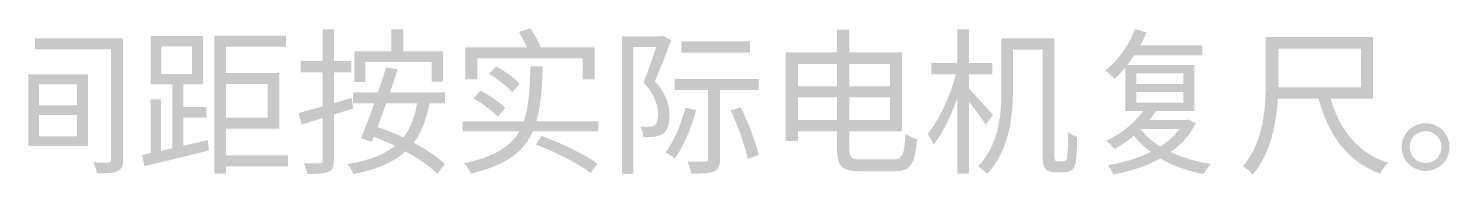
# Model space of a CAD drawing. Header units: millimetres. Extents: x -4600 to 229000, y -4300 to 19460.
# Drawn here: x 180008 to 182597, y 12491 to 12758 of the extents above; entities that cross this region are included whole.
import ezdxf

# ---------------------------------------------------------------- set-up
doc = ezdxf.new("R2010")
doc.units = ezdxf.units.MM
doc.header["$LTSCALE"] = 100
doc.layers.add('R2-LEGEND', color=7, linetype='Continuous', lineweight=18)

# ---------------------------------------------------------------- blocks, each defined once
blk = doc.blocks.new('A05_SHEET')
at = {"layer": 'R2-LEGEND'}
h = blk.add_hatch(color=256, dxfattribs=at)
edge = h.paths.add_edge_path()
edge.add_line((20019.8, 12739.6), (20019.8, 12719.3))
edge.add_line((20019.8, 12719.3), (20158.5, 12719.3))
edge.add_line((20158.5, 12719.3), (20158.5, 12518.2))
edge.add_spline(control_points=[(20158.5, 12518.2), (20158.5, 12514.4), (20157.3, 12513.3), (20153.6, 12513)], knot_values=[0, 0, 0, 0, 1, 1, 1, 1], degree=3, periodic=0)
edge.add_spline(control_points=[(20153.6, 12513), (20149.9, 12513), (20138.1, 12512.7), (20126.1, 12513.3)], knot_values=[0, 0, 0, 0, 1, 1, 1, 1], degree=3, periodic=0)
edge.add_spline(control_points=[(20126.1, 12513.3), (20129, 12507.8), (20131.8, 12498.7), (20133, 12493.5)], knot_values=[0, 0, 0, 0, 1, 1, 1, 1], degree=3, periodic=0)
edge.add_spline(control_points=[(20133, 12493.5), (20150.5, 12493.5), (20162.8, 12493.5), (20170.5, 12497)], knot_values=[0, 0, 0, 0, 1, 1, 1, 1], degree=3, periodic=0)
edge.add_spline(control_points=[(20170.5, 12497), (20178, 12500.7), (20180.5, 12506.1), (20180.5, 12518.2)], knot_values=[0, 0, 0, 0, 1, 1, 1, 1], degree=3, periodic=0)
edge.add_line((20180.5, 12518.2), (20180.5, 12739.6))
edge.add_line((20180.5, 12739.6), (20019.8, 12739.6))
h.paths.add_polyline_path([(20008.1, 12673.7), (20008.1, 12543.1), (20116.6, 12543.1), (20116.6, 12673.7), (20008.1, 12673.7)], flags=0)
h.paths.add_polyline_path([(20027.5, 12599.5), (20096.3, 12599.5), (20096.3, 12560.8), (20027.5, 12560.8), (20027.5, 12599.5)], flags=0)
h.paths.add_polyline_path([(20027.5, 12655.7), (20096.3, 12655.7), (20096.3, 12617.6), (20027.5, 12617.6), (20027.5, 12655.7)], flags=0)
h = blk.add_hatch(color=256, dxfattribs=at)
edge = h.paths.add_edge_path()
edge.add_line((20215.2, 12527), (20219.2, 12506.1))
edge.add_spline(control_points=[(20219.2, 12506.1), (20251, 12513.9), (20295.1, 12524.5), (20336.7, 12534.8)], knot_values=[0, 0, 0, 0, 1, 1, 1, 1], degree=3, periodic=0)
edge.add_line((20336.7, 12534.8), (20334.7, 12554))
edge.add_line((20334.7, 12554), (20290, 12543.4))
edge.add_line((20290, 12543.4), (20290, 12594.9))
edge.add_line((20290, 12594.9), (20332.1, 12594.9))
edge.add_line((20332.1, 12594.9), (20332.1, 12614.1))
edge.add_line((20332.1, 12614.1), (20290, 12614.1))
edge.add_line((20290, 12614.1), (20290, 12655.4))
edge.add_line((20290, 12655.4), (20326.1, 12655.4))
edge.add_line((20326.1, 12655.4), (20326.1, 12743.6))
edge.add_line((20326.1, 12743.6), (20231, 12743.6))
edge.add_line((20231, 12743.6), (20231, 12655.4))
edge.add_line((20231, 12655.4), (20270.5, 12655.4))
edge.add_line((20270.5, 12655.4), (20270.5, 12539.1))
edge.add_line((20270.5, 12539.1), (20249.3, 12534.2))
edge.add_line((20249.3, 12534.2), (20249.3, 12628.5))
edge.add_line((20249.3, 12628.5), (20231, 12628.5))
edge.add_line((20231, 12628.5), (20231, 12530.2))
edge.add_line((20231, 12530.2), (20215.2, 12527))
h.paths.add_polyline_path([(20250.2, 12724.7), (20306, 12724.7), (20306, 12674.3), (20250.2, 12674.3), (20250.2, 12724.7)], flags=0)
h = blk.add_hatch(color=256, dxfattribs=at)
h.paths.add_polyline_path([(20346.7, 12744.2), (20346.7, 12492.4), (20367.9, 12492.4), (20367.9, 12505.8), (20481.1, 12505.8), (20481.1, 12526.2), (20367.9, 12526.2), (20367.9, 12574.6), (20465, 12574.6), (20465, 12676.3), (20367.9, 12676.3), (20367.9, 12724.1), (20477.3, 12724.1), (20477.3, 12744.2), (20346.7, 12744.2)])
h.paths.add_polyline_path([(20367.9, 12656.2), (20444.1, 12656.2), (20444.1, 12594.6), (20367.9, 12594.6), (20367.9, 12656.2)], flags=0)
h = blk.add_hatch(color=256, dxfattribs=at)
edge = h.paths.add_edge_path()
edge.add_line((20543.8, 12755.7), (20543.8, 12698.1))
edge.add_line((20543.8, 12698.1), (20504, 12698.1))
edge.add_line((20504, 12698.1), (20504, 12677.7))
edge.add_line((20504, 12677.7), (20543.8, 12677.7))
edge.add_line((20543.8, 12677.7), (20543.8, 12615.3))
edge.add_line((20543.8, 12615.3), (20500, 12603.2))
edge.add_line((20500, 12603.2), (20506, 12582.3))
edge.add_line((20506, 12582.3), (20543.8, 12594.1))
edge.add_line((20543.8, 12594.1), (20543.8, 12517))
edge.add_spline(control_points=[(20543.8, 12517), (20543.8, 12512.7), (20542.1, 12511.6), (20538.4, 12511.6)], knot_values=[0, 0, 0, 0, 1, 1, 1, 1], degree=3, periodic=0)
edge.add_spline(control_points=[(20538.4, 12511.6), (20534.6, 12511.3), (20522.9, 12511.3), (20509.7, 12511.6)], knot_values=[0, 0, 0, 0, 1, 1, 1, 1], degree=3, periodic=0)
edge.add_spline(control_points=[(20509.7, 12511.6), (20512.6, 12505.8), (20515.4, 12497.2), (20516.3, 12492.1)], knot_values=[0, 0, 0, 0, 1, 1, 1, 1], degree=3, periodic=0)
edge.add_spline(control_points=[(20516.3, 12492.1), (20535.2, 12492.1), (20547, 12492.7), (20554.4, 12495.8)], knot_values=[0, 0, 0, 0, 1, 1, 1, 1], degree=3, periodic=0)
edge.add_spline(control_points=[(20554.4, 12495.8), (20561.9, 12499.2), (20564.4, 12505), (20564.4, 12517)], knot_values=[0, 0, 0, 0, 1, 1, 1, 1], degree=3, periodic=0)
edge.add_line((20564.4, 12517), (20564.4, 12600.4))
edge.add_line((20564.4, 12600.4), (20599.7, 12611.5))
edge.add_line((20599.7, 12611.5), (20596.8, 12630.7))
edge.add_line((20596.8, 12630.7), (20564.4, 12621.3))
edge.add_line((20564.4, 12621.3), (20564.4, 12677.7))
edge.add_line((20564.4, 12677.7), (20596.5, 12677.7))
edge.add_line((20596.5, 12677.7), (20596.5, 12698.1))
edge.add_line((20596.5, 12698.1), (20564.4, 12698.1))
edge.add_line((20564.4, 12698.1), (20564.4, 12755.7))
edge.add_line((20564.4, 12755.7), (20543.8, 12755.7))
for points in [[(20601.7, 12715.8), (20601.7, 12660), (20622, 12660), (20622, 12696.6), (20742.6, 12696.6), (20742.6, 12660.3), (20763.5, 12660.3), (20763.5, 12715.8), (20690.8, 12715.8), (20690.8, 12755.7), (20669, 12755.7), (20669, 12715.8), (20601.7, 12715.8)], [(21197.3, 12733.9), (21197.3, 12713.5), (21322.5, 12713.5), (21322.5, 12733.9), (21197.3, 12733.9)]]:
    blk.add_hatch(color=256, dxfattribs=at).paths.add_polyline_path(points)
h = blk.add_hatch(color=256, dxfattribs=at)
edge = h.paths.add_edge_path()
edge.add_line((20804.2, 12723), (20804.2, 12664.8))
edge.add_line((20804.2, 12664.8), (20825.7, 12664.8))
edge.add_line((20825.7, 12664.8), (20825.7, 12702.9))
edge.add_line((20825.7, 12702.9), (21017.4, 12702.9))
edge.add_line((21017.4, 12702.9), (21017.4, 12664.8))
edge.add_line((21017.4, 12664.8), (21039.7, 12664.8))
edge.add_line((21039.7, 12664.8), (21039.7, 12723))
edge.add_line((21039.7, 12723), (20941.5, 12723))
edge.add_spline(control_points=[(20941.5, 12723), (20937.2, 12733), (20929.7, 12747.1), (20922.6, 12757.7)], knot_values=[0, 0, 0, 0, 1, 1, 1, 1], degree=3, periodic=0)
edge.add_line((20922.6, 12757.7), (20901.4, 12751.1))
edge.add_spline(control_points=[(20901.4, 12751.1), (20906.5, 12742.5), (20912, 12732.2), (20916, 12723)], knot_values=[0, 0, 0, 0, 1, 1, 1, 1], degree=3, periodic=0)
edge.add_line((20916, 12723), (20804.2, 12723))
h = blk.add_hatch(color=256, dxfattribs=at)
edge = h.paths.add_edge_path()
edge.add_line((21089.6, 12743.3), (21089.6, 12492.1))
edge.add_line((21089.6, 12492.1), (21109.9, 12492.1))
edge.add_line((21109.9, 12492.1), (21109.9, 12723.9))
edge.add_line((21109.9, 12723.9), (21151.7, 12723.9))
edge.add_spline(control_points=[(21151.7, 12723.9), (21145.4, 12704.7), (21136.8, 12679.7), (21128.5, 12659.1)], knot_values=[0, 0, 0, 0, 1, 1, 1, 1], degree=3, periodic=0)
edge.add_spline(control_points=[(21128.5, 12659.1), (21149.7, 12636.2), (21154.9, 12616.4), (21154.9, 12600.7), (21154.9, 12592.1), (21153.2, 12584), (21148.6, 12580.9)], knot_values=[0, 0, 0, 0, 1, 1, 1, 2, 2, 2, 2], degree=3, periodic=0)
edge.add_spline(control_points=[(21148.6, 12580.9), (21146.3, 12579.2), (21142.9, 12578.3), (21139.4, 12578.3)], knot_values=[0, 0, 0, 0, 1, 1, 1, 1], degree=3, periodic=0)
edge.add_spline(control_points=[(21139.4, 12578.3), (21134.8, 12577.7), (21129.1, 12578), (21122.2, 12578.6)], knot_values=[0, 0, 0, 0, 1, 1, 1, 1], degree=3, periodic=0)
edge.add_spline(control_points=[(21122.2, 12578.6), (21126, 12573.2), (21128, 12564.8), (21128, 12559.7)], knot_values=[0, 0, 0, 0, 1, 1, 1, 1], degree=3, periodic=0)
edge.add_spline(control_points=[(21128, 12559.7), (21134.8, 12559.4), (21142.3, 12559.4), (21148, 12560)], knot_values=[0, 0, 0, 0, 1, 1, 1, 1], degree=3, periodic=0)
edge.add_spline(control_points=[(21148, 12560), (21154.3, 12560.8), (21159.5, 12562.6), (21163.8, 12565.1)], knot_values=[0, 0, 0, 0, 1, 1, 1, 1], degree=3, periodic=0)
edge.add_spline(control_points=[(21163.8, 12565.1), (21172.4, 12571.2), (21175.8, 12583.5), (21175.8, 12598.9), (21175.8, 12616.7), (21170.7, 12637.6), (21149.2, 12661.4)], knot_values=[0, 0, 0, 0, 1, 1, 1, 2, 2, 2, 2], degree=3, periodic=0)
edge.add_spline(control_points=[(21149.2, 12661.4), (21159.2, 12684.3), (21170.1, 12712.4), (21178.7, 12735.9)], knot_values=[0, 0, 0, 0, 1, 1, 1, 1], degree=3, periodic=0)
edge.add_line((21178.7, 12735.9), (21163.5, 12744.2))
edge.add_line((21163.5, 12744.2), (21160.1, 12743.3))
edge.add_line((21160.1, 12743.3), (21089.6, 12743.3))
h = blk.add_hatch(color=256, dxfattribs=at)
edge = h.paths.add_edge_path()
edge.add_line((21387.5, 12714.1), (21387.5, 12552))
edge.add_line((21387.5, 12552), (21409.9, 12552))
edge.add_line((21409.9, 12552), (21409.9, 12569.7))
edge.add_line((21409.9, 12569.7), (21480.9, 12569.7))
edge.add_line((21480.9, 12569.7), (21480.9, 12539.4))
edge.add_spline(control_points=[(21480.9, 12539.4), (21480.9, 12505.8), (21490.4, 12497), (21522.5, 12497), (21529.6, 12497), (21578, 12497), (21585.8, 12497), (21616.4, 12497), (21623.3, 12512.1), (21627, 12555.7)], knot_values=[0, 0, 0, 0, 1, 1, 1, 2, 2, 2, 3, 3, 3, 3], degree=3, periodic=0)
edge.add_spline(control_points=[(21627, 12555.7), (21620.5, 12557.4), (21611.3, 12561.4), (21605.6, 12565.4)], knot_values=[0, 0, 0, 0, 1, 1, 1, 1], degree=3, periodic=0)
edge.add_spline(control_points=[(21605.6, 12565.4), (21603.5, 12528.2), (21600.7, 12518.7), (21584.6, 12518.7), (21574.3, 12518.7), (21532.5, 12518.7), (21523.9, 12518.7), (21506.7, 12518.7), (21503.6, 12522.2), (21503.6, 12538.8)], knot_values=[0, 0, 0, 0, 1, 1, 1, 2, 2, 2, 3, 3, 3, 3], degree=3, periodic=0)
edge.add_line((21503.6, 12538.8), (21503.6, 12569.7))
edge.add_line((21503.6, 12569.7), (21599.2, 12569.7))
edge.add_line((21599.2, 12569.7), (21599.2, 12714.1))
edge.add_line((21599.2, 12714.1), (21503.6, 12714.1))
edge.add_line((21503.6, 12714.1), (21503.6, 12755.1))
edge.add_line((21503.6, 12755.1), (21480.9, 12755.1))
edge.add_line((21480.9, 12755.1), (21480.9, 12714.1))
edge.add_line((21480.9, 12714.1), (21387.5, 12714.1))
h.paths.add_polyline_path([(21503.6, 12631.9), (21577.2, 12631.9), (21577.2, 12590.6), (21503.6, 12590.6), (21503.6, 12631.9)], flags=0)
h.paths.add_polyline_path([(21503.6, 12651.9), (21503.6, 12692.9), (21577.2, 12692.9), (21577.2, 12651.9), (21503.6, 12651.9)], flags=0)
h.paths.add_polyline_path([(21480.9, 12631.9), (21480.9, 12590.6), (21409.9, 12590.6), (21409.9, 12631.9), (21480.9, 12631.9)], flags=0)
h.paths.add_polyline_path([(21480.9, 12651.9), (21409.9, 12651.9), (21409.9, 12692.9), (21480.9, 12692.9), (21480.9, 12651.9)], flags=0)
h = blk.add_hatch(color=256, dxfattribs=at)
edge = h.paths.add_edge_path()
edge.add_line((21700.4, 12755.7), (21700.4, 12694.3))
edge.add_line((21700.4, 12694.3), (21652.8, 12694.3))
edge.add_line((21652.8, 12694.3), (21652.8, 12673.7))
edge.add_line((21652.8, 12673.7), (21697.5, 12673.7))
edge.add_spline(control_points=[(21697.5, 12673.7), (21687.2, 12633.9), (21666.3, 12589.2), (21645.9, 12565.1)], knot_values=[0, 0, 0, 0, 1, 1, 1, 1], degree=3, periodic=0)
edge.add_spline(control_points=[(21645.9, 12565.1), (21649.4, 12560), (21654.8, 12551.4), (21657.1, 12545.7)], knot_values=[0, 0, 0, 0, 1, 1, 1, 1], degree=3, periodic=0)
edge.add_spline(control_points=[(21657.1, 12545.7), (21673.2, 12565.4), (21688.6, 12597.8), (21700.4, 12631.3)], knot_values=[0, 0, 0, 0, 1, 1, 1, 1], degree=3, periodic=0)
edge.add_line((21700.4, 12631.3), (21700.4, 12492.4))
edge.add_line((21700.4, 12492.4), (21721.3, 12492.4))
edge.add_line((21721.3, 12492.4), (21721.3, 12623.9))
edge.add_spline(control_points=[(21721.3, 12623.9), (21732.5, 12609.5), (21745.9, 12591.8), (21751.7, 12582)], knot_values=[0, 0, 0, 0, 1, 1, 1, 1], degree=3, periodic=0)
edge.add_line((21751.7, 12582), (21765.1, 12599.8))
edge.add_spline(control_points=[(21765.1, 12599.8), (21758.5, 12607.3), (21731.3, 12637.9), (21721.3, 12647.9)], knot_values=[0, 0, 0, 0, 1, 1, 1, 1], degree=3, periodic=0)
edge.add_line((21721.3, 12647.9), (21721.3, 12673.7))
edge.add_line((21721.3, 12673.7), (21763.7, 12673.7))
edge.add_line((21763.7, 12673.7), (21763.7, 12694.3))
edge.add_line((21763.7, 12694.3), (21721.3, 12694.3))
edge.add_line((21721.3, 12694.3), (21721.3, 12755.7))
edge.add_line((21721.3, 12755.7), (21700.4, 12755.7))
h = blk.add_hatch(color=256, dxfattribs=at)
edge = h.paths.add_edge_path()
edge.add_line((21780.6, 12739.3), (21780.6, 12647.4))
edge.add_spline(control_points=[(21780.6, 12647.4), (21780.6, 12603), (21776.6, 12545.9), (21737.9, 12505.8)], knot_values=[0, 0, 0, 0, 1, 1, 1, 1], degree=3, periodic=0)
edge.add_spline(control_points=[(21737.9, 12505.8), (21742.8, 12503.3), (21751.1, 12496.1), (21754.2, 12492.1)], knot_values=[0, 0, 0, 0, 1, 1, 1, 1], degree=3, periodic=0)
edge.add_spline(control_points=[(21754.2, 12492.1), (21795.5, 12534.5), (21801.5, 12599.5), (21801.5, 12647.4)], knot_values=[0, 0, 0, 0, 1, 1, 1, 1], degree=3, periodic=0)
edge.add_line((21801.5, 12647.4), (21801.5, 12719))
edge.add_line((21801.5, 12719), (21855.4, 12719))
edge.add_line((21855.4, 12719), (21855.4, 12534.5))
edge.add_spline(control_points=[(21855.4, 12534.5), (21855.4, 12509.8), (21857.1, 12504.7), (21862, 12500.4), (21866.3, 12496.7), (21872.6, 12494.9), (21878.3, 12494.9), (21882, 12494.9), (21888.6, 12494.9), (21892.9, 12494.9), (21898.9, 12494.9), (21904.1, 12496.1), (21908.1, 12499)], knot_values=[0, 0, 0, 0, 1, 1, 1, 2, 2, 2, 3, 3, 3, 4, 4, 4, 4], degree=3, periodic=0)
edge.add_spline(control_points=[(21908.1, 12499), (21912.4, 12501.8), (21914.7, 12506.7), (21916.1, 12515), (21917.3, 12522.2), (21918.4, 12543.4), (21918.4, 12559.7)], knot_values=[0, 0, 0, 0, 1, 1, 1, 2, 2, 2, 2], degree=3, periodic=0)
edge.add_spline(control_points=[(21918.4, 12559.7), (21913, 12561.4), (21906.4, 12564.8), (21902.1, 12568.9)], knot_values=[0, 0, 0, 0, 1, 1, 1, 1], degree=3, periodic=0)
edge.add_spline(control_points=[(21902.1, 12568.9), (21901.8, 12549.7), (21901.5, 12534.5), (21900.6, 12527.9)], knot_values=[0, 0, 0, 0, 1, 1, 1, 1], degree=3, periodic=0)
edge.add_spline(control_points=[(21900.6, 12527.9), (21900.4, 12521.3), (21899.5, 12518.7), (21897.8, 12517)], knot_values=[0, 0, 0, 0, 1, 1, 1, 1], degree=3, periodic=0)
edge.add_spline(control_points=[(21897.8, 12517), (21896.6, 12515.6), (21894.3, 12515), (21892, 12515), (21889.2, 12515), (21885.7, 12515), (21883.7, 12515), (21881.4, 12515), (21880, 12515.6), (21878.6, 12516.7), (21877.1, 12517.9), (21876.6, 12523.3), (21876.6, 12532.8)], knot_values=[0, 0, 0, 0, 1, 1, 1, 2, 2, 2, 3, 3, 3, 4, 4, 4, 4], degree=3, periodic=0)
edge.add_line((21876.6, 12532.8), (21876.6, 12739.3))
edge.add_line((21876.6, 12739.3), (21780.6, 12739.3))
h = blk.add_hatch(color=256, dxfattribs=at)
edge = h.paths.add_edge_path()
edge.add_spline(control_points=[(22023.8, 12756.2), (22012.4, 12726.7), (21992.3, 12698.6), (21969.7, 12680.6)], knot_values=[0, 0, 0, 0, 1, 1, 1, 1], degree=3, periodic=0)
edge.add_spline(control_points=[(21969.7, 12680.6), (21974.6, 12677.4), (21982.9, 12669.4), (21986.3, 12665.7)], knot_values=[0, 0, 0, 0, 1, 1, 1, 1], degree=3, periodic=0)
edge.add_spline(control_points=[(21986.3, 12665.7), (21993.2, 12671.7), (21999.8, 12678.9), (22006.4, 12686.6)], knot_values=[0, 0, 0, 0, 1, 1, 1, 1], degree=3, periodic=0)
edge.add_line((22006.4, 12686.6), (22006.4, 12606.7))
edge.add_line((22006.4, 12606.7), (22038.4, 12606.7))
edge.add_spline(control_points=[(22038.4, 12606.7), (22022.7, 12584.3), (21997.2, 12565.1), (21971.1, 12552.5)], knot_values=[0, 0, 0, 0, 1, 1, 1, 1], degree=3, periodic=0)
edge.add_spline(control_points=[(21971.1, 12552.5), (21976, 12549.1), (21983.2, 12541.6), (21986.3, 12537.6)], knot_values=[0, 0, 0, 0, 1, 1, 1, 1], degree=3, periodic=0)
edge.add_spline(control_points=[(21986.3, 12537.6), (21998.3, 12544.2), (22010.4, 12552.5), (22021.8, 12562)], knot_values=[0, 0, 0, 0, 1, 1, 1, 1], degree=3, periodic=0)
edge.add_spline(control_points=[(22021.8, 12562), (22030.4, 12551.1), (22040.7, 12541.1), (22052.5, 12532.5)], knot_values=[0, 0, 0, 0, 1, 1, 1, 1], degree=3, periodic=0)
edge.add_spline(control_points=[(22052.5, 12532.5), (22028.7, 12520.4), (22001.2, 12512.4), (21974, 12508.1)], knot_values=[0, 0, 0, 0, 1, 1, 1, 1], degree=3, periodic=0)
edge.add_spline(control_points=[(21974, 12508.1), (21977.7, 12503.8), (21982.3, 12496.1), (21984, 12490.9)], knot_values=[0, 0, 0, 0, 1, 1, 1, 1], degree=3, periodic=0)
edge.add_spline(control_points=[(21984, 12490.9), (22014.1, 12496.7), (22044.2, 12506.1), (22070, 12520.4)], knot_values=[0, 0, 0, 0, 1, 1, 1, 1], degree=3, periodic=0)
edge.add_spline(control_points=[(22070, 12520.4), (22092.9, 12507), (22119.8, 12497.2), (22148.7, 12491.8)], knot_values=[0, 0, 0, 0, 1, 1, 1, 1], degree=3, periodic=0)
edge.add_spline(control_points=[(22148.7, 12491.8), (22151.9, 12497.2), (22157.3, 12505.8), (22162.2, 12510.4)], knot_values=[0, 0, 0, 0, 1, 1, 1, 1], degree=3, periodic=0)
edge.add_spline(control_points=[(22162.2, 12510.4), (22135.6, 12514.1), (22110.4, 12521.6), (22088.6, 12532.2)], knot_values=[0, 0, 0, 0, 1, 1, 1, 1], degree=3, periodic=0)
edge.add_spline(control_points=[(22088.6, 12532.2), (22108.1, 12545.9), (22124.1, 12563.1), (22134.7, 12584.6)], knot_values=[0, 0, 0, 0, 1, 1, 1, 1], degree=3, periodic=0)
edge.add_line((22134.7, 12584.6), (22121.2, 12591.5))
edge.add_line((22121.2, 12591.5), (22117.2, 12590.6))
edge.add_line((22117.2, 12590.6), (22050.2, 12590.6))
edge.add_spline(control_points=[(22050.2, 12590.6), (22054.5, 12595.8), (22058.2, 12601.2), (22061.7, 12606.7)], knot_values=[0, 0, 0, 0, 1, 1, 1, 1], degree=3, periodic=0)
edge.add_line((22061.7, 12606.7), (22132.1, 12606.7))
edge.add_line((22132.1, 12606.7), (22132.1, 12690.9))
edge.add_line((22132.1, 12690.9), (22009.8, 12690.9))
edge.add_spline(control_points=[(22009.8, 12690.9), (22014.1, 12696.4), (22018.4, 12702.4), (22022.4, 12708.4)], knot_values=[0, 0, 0, 0, 1, 1, 1, 1], degree=3, periodic=0)
edge.add_line((22022.4, 12708.4), (22146.5, 12708.4))
edge.add_line((22146.5, 12708.4), (22146.5, 12727))
edge.add_line((22146.5, 12727), (22033.6, 12727))
edge.add_spline(control_points=[(22033.6, 12727), (22037.9, 12734.7), (22041.6, 12742.5), (22044.7, 12750.5)], knot_values=[0, 0, 0, 0, 1, 1, 1, 1], degree=3, periodic=0)
edge.add_line((22044.7, 12750.5), (22023.8, 12756.2))
edge = h.paths.add_edge_path(flags=0)
edge.add_line((22034.4, 12573.2), (22035.6, 12574.3))
edge.add_line((22035.6, 12574.3), (22104.9, 12574.3))
edge.add_spline(control_points=[(22104.9, 12574.3), (22096, 12562), (22084, 12551.4), (22070, 12542.2)], knot_values=[0, 0, 0, 0, 1, 1, 1, 1], degree=3, periodic=0)
edge.add_spline(control_points=[(22070, 12542.2), (22055.3, 12551.1), (22043.3, 12561.7), (22034.4, 12573.2)], knot_values=[0, 0, 0, 0, 1, 1, 1, 1], degree=3, periodic=0)
h.paths.add_polyline_path([(22026.1, 12641.9), (22111.8, 12641.9), (22111.8, 12621.9), (22026.1, 12621.9), (22026.1, 12641.9)], flags=0)
h.paths.add_polyline_path([(22026.1, 12675.7), (22111.8, 12675.7), (22111.8, 12656.2), (22026.1, 12656.2), (22026.1, 12675.7)], flags=0)
h = blk.add_hatch(color=256, dxfattribs=at)
edge = h.paths.add_edge_path()
edge.add_line((22261.9, 12741.9), (22261.9, 12660.8))
edge.add_spline(control_points=[(22261.9, 12660.8), (22261.9, 12613.8), (22258.5, 12550.8), (22220.4, 12506.1)], knot_values=[0, 0, 0, 0, 1, 1, 1, 1], degree=3, periodic=0)
edge.add_spline(control_points=[(22220.4, 12506.1), (22225.2, 12503.5), (22234.4, 12495.5), (22238.1, 12490.9)], knot_values=[0, 0, 0, 0, 1, 1, 1, 1], degree=3, periodic=0)
edge.add_spline(control_points=[(22238.1, 12490.9), (22270.8, 12529), (22281.1, 12583.5), (22284, 12629.3)], knot_values=[0, 0, 0, 0, 1, 1, 1, 1], degree=3, periodic=0)
edge.add_line((22284, 12629.3), (22358.2, 12629.3))
edge.add_spline(control_points=[(22358.2, 12629.3), (22376.5, 12562.3), (22410.9, 12514.4), (22470.5, 12492.7)], knot_values=[0, 0, 0, 0, 1, 1, 1, 1], degree=3, periodic=0)
edge.add_spline(control_points=[(22470.5, 12492.7), (22473.6, 12499), (22480.2, 12507.6), (22485.4, 12512.4)], knot_values=[0, 0, 0, 0, 1, 1, 1, 1], degree=3, periodic=0)
edge.add_spline(control_points=[(22485.4, 12512.4), (22430.1, 12529.6), (22396.6, 12572.3), (22380.2, 12629.3)], knot_values=[0, 0, 0, 0, 1, 1, 1, 1], degree=3, periodic=0)
edge.add_line((22380.2, 12629.3), (22457.6, 12629.3))
edge.add_line((22457.6, 12629.3), (22457.6, 12741.9))
edge.add_line((22457.6, 12741.9), (22261.9, 12741.9))
h.paths.add_polyline_path([(22284.8, 12720.7), (22435.5, 12720.7), (22435.5, 12650.2), (22284.8, 12650.2), (22284.8, 12660.8), (22284.8, 12720.7)], flags=0)
h = blk.add_hatch(color=256, dxfattribs=at)
edge = h.paths.add_edge_path()
edge.add_line((20599.1, 12640.8), (20599.1, 12621))
edge.add_line((20599.1, 12621), (20638.1, 12621))
edge.add_spline(control_points=[(20638.1, 12621), (20629.5, 12597.2), (20620.9, 12574), (20613.7, 12557.1)], knot_values=[0, 0, 0, 0, 1, 1, 1, 1], degree=3, periodic=0)
edge.add_line((20613.7, 12557.1), (20633.5, 12550.8))
edge.add_line((20633.5, 12550.8), (20637.2, 12560))
edge.add_spline(control_points=[(20637.2, 12560), (20649.8, 12555.1), (20663, 12549.7), (20675.6, 12543.4)], knot_values=[0, 0, 0, 0, 1, 1, 1, 1], degree=3, periodic=0)
edge.add_spline(control_points=[(20675.6, 12543.4), (20655, 12526.5), (20626.6, 12516.4), (20589.1, 12510.1)], knot_values=[0, 0, 0, 0, 1, 1, 1, 1], degree=3, periodic=0)
edge.add_spline(control_points=[(20589.1, 12510.1), (20593.1, 12505.5), (20598.5, 12496.7), (20600.2, 12491.8)], knot_values=[0, 0, 0, 0, 1, 1, 1, 1], degree=3, periodic=0)
edge.add_spline(control_points=[(20600.2, 12491.8), (20641.2, 12500.4), (20672.4, 12512.7), (20695.1, 12533.3)], knot_values=[0, 0, 0, 0, 1, 1, 1, 1], degree=3, periodic=0)
edge.add_spline(control_points=[(20695.1, 12533.3), (20718.9, 12520.2), (20739.8, 12505.8), (20752.9, 12492.4)], knot_values=[0, 0, 0, 0, 1, 1, 1, 1], degree=3, periodic=0)
edge.add_line((20752.9, 12492.4), (20767, 12510.1))
edge.add_spline(control_points=[(20767, 12510.1), (20753.5, 12523), (20732.9, 12536.8), (20710, 12549.1)], knot_values=[0, 0, 0, 0, 1, 1, 1, 1], degree=3, periodic=0)
edge.add_spline(control_points=[(20710, 12549.1), (20724, 12567.4), (20733.2, 12590.9), (20738.6, 12621)], knot_values=[0, 0, 0, 0, 1, 1, 1, 1], degree=3, periodic=0)
edge.add_line((20738.6, 12621), (20767, 12621))
edge.add_line((20767, 12621), (20767, 12640.8))
edge.add_line((20767, 12640.8), (20666.7, 12640.8))
edge.add_line((20666.7, 12640.8), (20680.8, 12683.2))
edge.add_line((20680.8, 12683.2), (20659.5, 12686.6))
edge.add_spline(control_points=[(20659.5, 12686.6), (20655.3, 12672.6), (20650.1, 12656.8), (20644.7, 12640.8)], knot_values=[0, 0, 0, 0, 1, 1, 1, 1], degree=3, periodic=0)
edge.add_line((20644.7, 12640.8), (20599.1, 12640.8))
edge = h.paths.add_edge_path(flags=0)
edge.add_line((20659.8, 12621), (20716, 12621))
edge.add_spline(control_points=[(20716, 12621), (20711.7, 12594.9), (20703.7, 12574.6), (20690.8, 12558.8)], knot_values=[0, 0, 0, 0, 1, 1, 1, 1], degree=3, periodic=0)
edge.add_spline(control_points=[(20690.8, 12558.8), (20675.3, 12566.3), (20659.3, 12572.6), (20644.1, 12577.7)], knot_values=[0, 0, 0, 0, 1, 1, 1, 1], degree=3, periodic=0)
edge.add_line((20644.1, 12577.7), (20659.8, 12621))
h = blk.add_hatch(color=256, dxfattribs=at)
edge = h.paths.add_edge_path()
edge.add_line((20798.8, 12588.3), (20798.8, 12569.7))
edge.add_line((20798.8, 12569.7), (20902.2, 12569.7))
edge.add_spline(control_points=[(20902.2, 12569.7), (20886.2, 12541.9), (20856.7, 12523.3), (20801.7, 12511.8)], knot_values=[0, 0, 0, 0, 1, 1, 1, 1], degree=3, periodic=0)
edge.add_spline(control_points=[(20801.7, 12511.8), (20806.2, 12507), (20811.7, 12498.7), (20814, 12492.9)], knot_values=[0, 0, 0, 0, 1, 1, 1, 1], degree=3, periodic=0)
edge.add_spline(control_points=[(20814, 12492.9), (20878.4, 12507.8), (20910.5, 12532.8), (20926.8, 12569.7)], knot_values=[0, 0, 0, 0, 1, 1, 1, 1], degree=3, periodic=0)
edge.add_line((20926.8, 12569.7), (21046.3, 12569.7))
edge.add_line((21046.3, 12569.7), (21046.3, 12588.3))
edge.add_line((21046.3, 12588.3), (20933.4, 12588.3))
edge.add_spline(control_points=[(20933.4, 12588.3), (20941.7, 12616.1), (20943.8, 12649.4), (20944.9, 12688.6)], knot_values=[0, 0, 0, 0, 1, 1, 1, 1], degree=3, periodic=0)
edge.add_line((20944.9, 12688.6), (20922.6, 12688.6))
edge.add_spline(control_points=[(20922.6, 12688.6), (20921.4, 12647.9), (20919.7, 12615), (20910.5, 12588.3)], knot_values=[0, 0, 0, 0, 1, 1, 1, 1], degree=3, periodic=0)
edge.add_line((20910.5, 12588.3), (20798.8, 12588.3))
edge = h.paths.add_edge_path(flags=0)
edge.add_spline(control_points=[(20932.6, 12545.7), (20970.7, 12531.3), (21008.8, 12511.6), (21032, 12493.8)], knot_values=[0, 0, 0, 0, 1, 1, 1, 1], degree=3, periodic=0)
edge.add_line((21032, 12493.8), (21045.2, 12510.7))
edge.add_spline(control_points=[(21045.2, 12510.7), (21021.4, 12527.6), (20981.3, 12547.4), (20942.9, 12561.4)], knot_values=[0, 0, 0, 0, 1, 1, 1, 1], degree=3, periodic=0)
edge.add_line((20942.9, 12561.4), (20932.6, 12545.7))
edge = h.paths.add_edge_path(flags=0)
edge.add_spline(control_points=[(20818.6, 12629.9), (20834.9, 12621), (20854.1, 12606.7), (20863.2, 12596.4)], knot_values=[0, 0, 0, 0, 1, 1, 1, 1], degree=3, periodic=0)
edge.add_line((20863.2, 12596.4), (20876.4, 12612.7))
edge.add_spline(control_points=[(20876.4, 12612.7), (20867, 12622.7), (20847.5, 12635.9), (20831.4, 12644.2)], knot_values=[0, 0, 0, 0, 1, 1, 1, 1], degree=3, periodic=0)
edge.add_line((20831.4, 12644.2), (20818.6, 12629.9))
edge = h.paths.add_edge_path(flags=0)
edge.add_spline(control_points=[(20847.2, 12674.6), (20862.7, 12665.4), (20881, 12651.1), (20889.3, 12641.1)], knot_values=[0, 0, 0, 0, 1, 1, 1, 1], degree=3, periodic=0)
edge.add_line((20889.3, 12641.1), (20903.1, 12656.5))
edge.add_spline(control_points=[(20903.1, 12656.5), (20894.2, 12666.8), (20875.6, 12679.7), (20860.1, 12688.3)], knot_values=[0, 0, 0, 0, 1, 1, 1, 1], degree=3, periodic=0)
edge.add_line((20860.1, 12688.3), (20847.2, 12674.6))
h = blk.add_hatch(color=256, dxfattribs=at)
edge = h.paths.add_edge_path()
edge.add_line((21185, 12665.4), (21185, 12645.1))
edge.add_line((21185, 12645.1), (21246, 12645.1))
edge.add_line((21246, 12645.1), (21246, 12519.6))
edge.add_spline(control_points=[(21246, 12519.6), (21246, 12515.9), (21244.9, 12514.7), (21240.8, 12514.7)], knot_values=[0, 0, 0, 0, 1, 1, 1, 1], degree=3, periodic=0)
edge.add_spline(control_points=[(21240.8, 12514.7), (21236.8, 12514.4), (21223.4, 12514.4), (21208.5, 12514.7)], knot_values=[0, 0, 0, 0, 1, 1, 1, 1], degree=3, periodic=0)
edge.add_spline(control_points=[(21208.5, 12514.7), (21211.6, 12508.1), (21214.5, 12499), (21215.3, 12492.7)], knot_values=[0, 0, 0, 0, 1, 1, 1, 1], degree=3, periodic=0)
edge.add_spline(control_points=[(21215.3, 12492.7), (21235.4, 12492.7), (21248.6, 12493.2), (21256.9, 12496.7)], knot_values=[0, 0, 0, 0, 1, 1, 1, 1], degree=3, periodic=0)
edge.add_spline(control_points=[(21256.9, 12496.7), (21265.5, 12500.4), (21267.8, 12507), (21267.8, 12519.3)], knot_values=[0, 0, 0, 0, 1, 1, 1, 1], degree=3, periodic=0)
edge.add_line((21267.8, 12519.3), (21267.8, 12645.1))
edge.add_line((21267.8, 12645.1), (21338, 12645.1))
edge.add_line((21338, 12645.1), (21338, 12665.4))
edge.add_line((21338, 12665.4), (21185, 12665.4))
edge = h.paths.add_edge_path(flags=0)
edge.add_spline(control_points=[(21204.7, 12613), (21197, 12582.6), (21184.1, 12552), (21168.4, 12531.3)], knot_values=[0, 0, 0, 0, 1, 1, 1, 1], degree=3, periodic=0)
edge.add_spline(control_points=[(21168.4, 12531.3), (21172.9, 12529), (21181.8, 12523), (21185.6, 12520.2)], knot_values=[0, 0, 0, 0, 1, 1, 1, 1], degree=3, periodic=0)
edge.add_spline(control_points=[(21185.6, 12520.2), (21201, 12541.9), (21215.6, 12575.5), (21224.2, 12608.7)], knot_values=[0, 0, 0, 0, 1, 1, 1, 1], degree=3, periodic=0)
edge.add_line((21224.2, 12608.7), (21204.7, 12613))
edge = h.paths.add_edge_path(flags=0)
edge.add_spline(control_points=[(21287.3, 12608.1), (21300.7, 12579.5), (21313.9, 12542.2), (21318.2, 12519.6)], knot_values=[0, 0, 0, 0, 1, 1, 1, 1], degree=3, periodic=0)
edge.add_line((21318.2, 12519.6), (21338.3, 12526.7))
edge.add_spline(control_points=[(21338.3, 12526.7), (21333.4, 12549.4), (21319.3, 12585.8), (21305.6, 12613.8)], knot_values=[0, 0, 0, 0, 1, 1, 1, 1], degree=3, periodic=0)
edge.add_line((21305.6, 12613.8), (21287.3, 12608.1))
h = blk.add_hatch(color=256, dxfattribs=at)
edge = h.paths.add_edge_path()
edge.add_spline(control_points=[(22553, 12584.9), (22529.2, 12584.9), (22509.4, 12565.4), (22509.4, 12541.4), (22509.4, 12517), (22529.2, 12497.5), (22553, 12497.5), (22577.3, 12497.5), (22596.8, 12517), (22596.8, 12541.4), (22596.8, 12565.4), (22577.3, 12584.9), (22553, 12584.9)], knot_values=[0, 0, 0, 0, 1, 1, 1, 2, 2, 2, 3, 3, 3, 4, 4, 4, 4], degree=3, periodic=0)
edge = h.paths.add_edge_path(flags=0)
edge.add_spline(control_points=[(22553, 12512.1), (22537.2, 12512.1), (22524.1, 12525), (22524.1, 12541.4), (22524.1, 12557.1), (22537.2, 12570.3), (22553, 12570.3), (22569.3, 12570.3), (22582.2, 12557.1), (22582.2, 12541.4), (22582.2, 12525), (22569.3, 12512.1), (22553, 12512.1)], knot_values=[0, 0, 0, 0, 1, 1, 1, 2, 2, 2, 3, 3, 3, 4, 4, 4, 4], degree=3, periodic=0)

msp = doc.modelspace()

# ---------------------------------------------------------------- block references
msp.add_blockref('A05_SHEET', (160000, 0))

doc.saveas('drawing.dxf')
